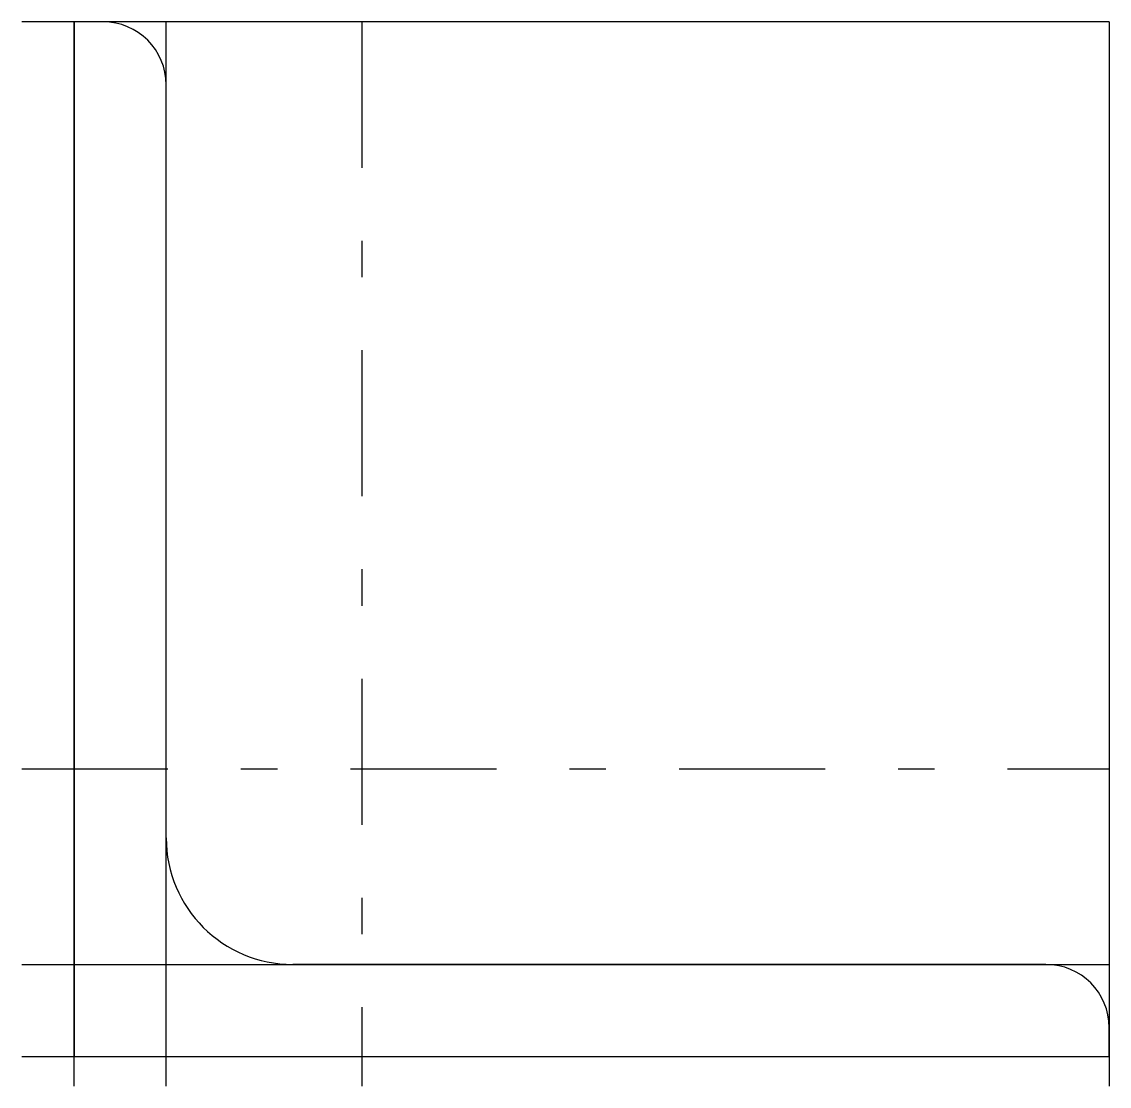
# Model space of a CAD drawing. Extents: x -4.6 to 90, y -2.6 to 90.
import ezdxf

# ---------------------------------------------------------------- set-up
doc = ezdxf.new("R2010")
doc.units = 0
doc.linetypes.add('CENTER', pattern=[28.575, 12.7, -6.35, 3.175, -6.35])
doc.layers.get('0').update_dxf_attribs({"linetype": 'CONTINUOUS'})

msp = doc.modelspace()

# ---------------------------------------------------------------- linework, layer by layer
at = {"linetype": 'CONTINUOUS'}
for p, q in [((90, 90), (-4.56, 90)), ((0, -2.6), (0, 90)), ((2.5, 90), (0, 90)), ((0, 90), (0, 0)), ((8, -2.6), (8, 90)), ((90, 90), (90, -2.6)), ((8, 19), (8, 84.5)), ((-4.56, 8), (90, 8)), ((84.5, 8), (19, 8)), ((90, 0), (90, 2.5)), ((-4.56, 0), (90, 0)), ((0, 0), (90, 0))]:
    msp.add_line(p, q, dxfattribs=at)
at = {"linetype": 'CENTER'}
for p, q in [((25, 90), (25, -2.6)), ((-4.56, 25), (90, 25))]:
    msp.add_line(p, q, dxfattribs=at)
at = {"linetype": 'CONTINUOUS'}
for centre, radius, start, end in [((2.5, 84.5), 5.5, 0, 90), ((19, 19), 11, 180, 270), ((84.5, 2.5), 5.5, 0, 90)]:
    msp.add_arc(centre, radius, start, end, dxfattribs=at)

doc.saveas('drawing.dxf')
